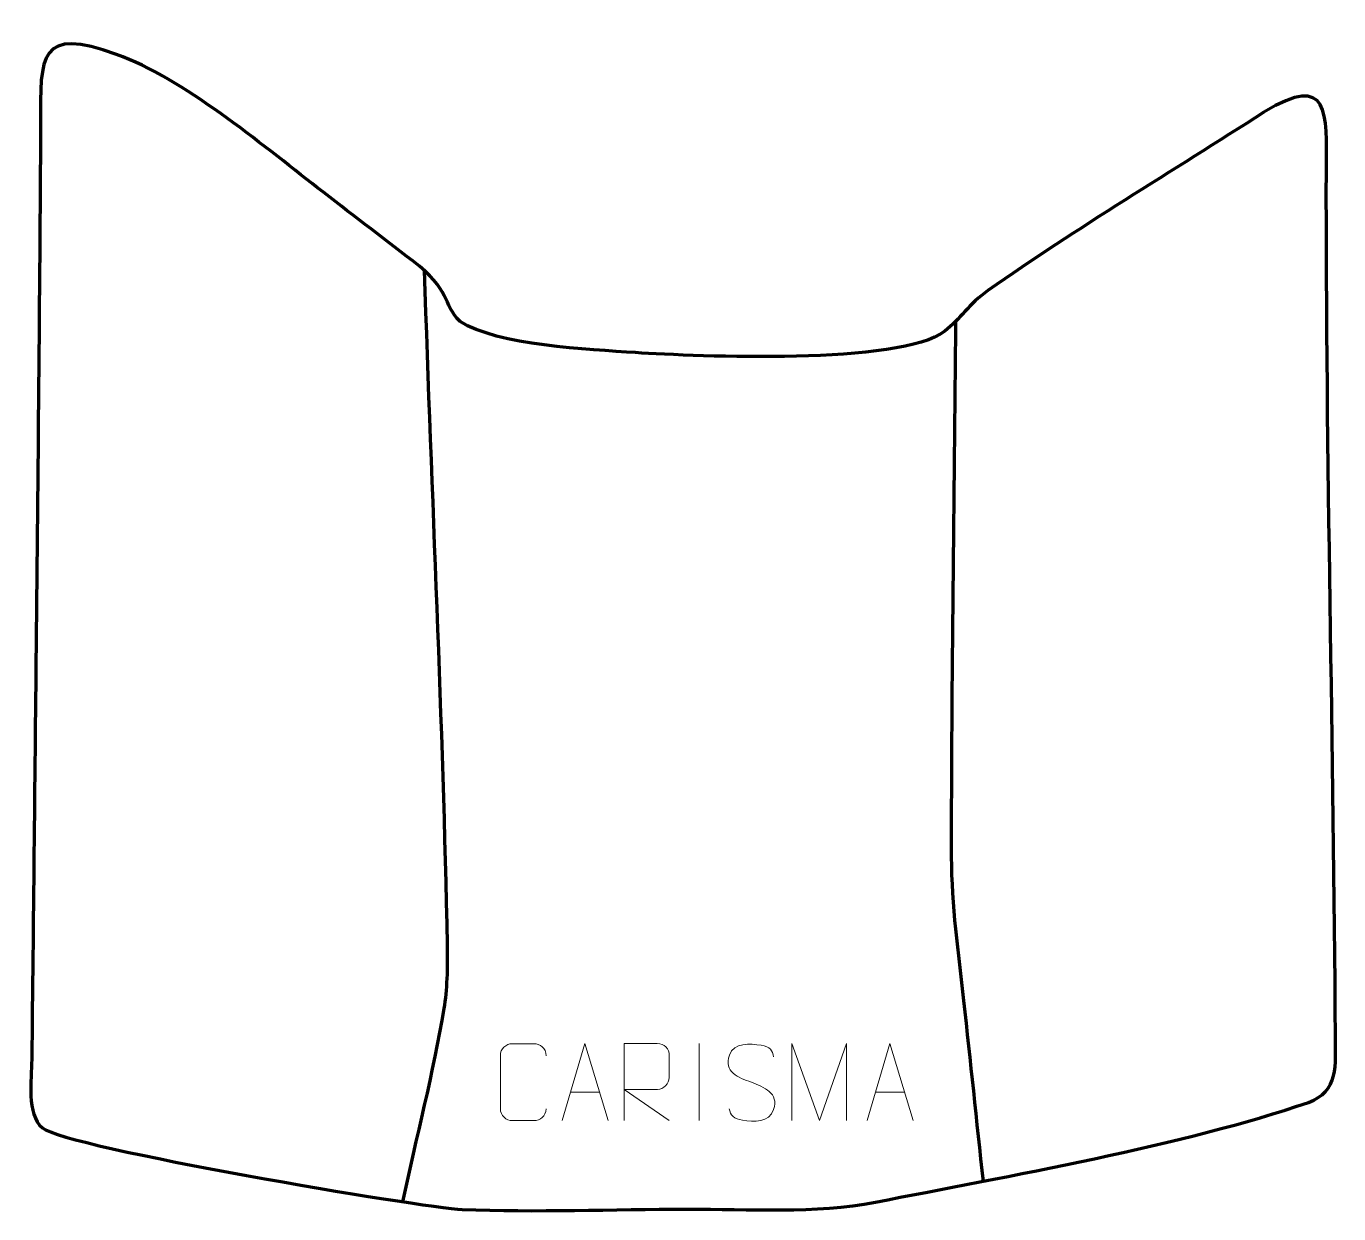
# Model space of a CAD drawing. Header units: millimetres. Extents: x 1076 to 1502, y 332 to 717.
import ezdxf

# ---------------------------------------------------------------- set-up
doc = ezdxf.new("R2010")
doc.units = ezdxf.units.MM
doc.header["$MEASUREMENT"] = 0
doc.layers.add('layer 1', color=7, linetype='Continuous', plot=False)
doc.layers.add('layer 3', color=7, linetype='Continuous')
doc.layers.add('layer 4', color=7, linetype='Continuous')

msp = doc.modelspace()

# ---------------------------------------------------------------- linework, layer by layer
at = {"layer": 'layer 1', "color": 250, "lineweight": 9}
for points, knots in [([(1244.621, 365.9323), (1244.4812, 363.6089), (1242.804, 362.1293), (1240.6563, 362.1185), (1240.6563, 362.1185), (1238.3244, 362.1189), (1235.9925, 362.1189), (1233.661, 362.1185), (1233.661, 362.1185), (1231.736, 362.0131), (1229.7639, 363.8976), (1229.7751, 365.9149), (1229.7751, 365.9149), (1229.7755, 371.685), (1229.7755, 377.4547), (1229.7751, 383.224), (1229.7751, 383.224), (1229.7793, 385.3621), (1231.526, 387.0813), (1233.6784, 387.0678), (1233.6784, 387.0678), (1236.0041, 387.0678), (1238.3302, 387.0678), (1240.6563, 387.0678), (1240.6563, 387.0678), (1242.6029, 387.1033), (1244.5943, 385.6118), (1244.621, 383.1742)], [0, 0, 0, 0, 0.125, 0.125, 0.125, 0.125, 0.25, 0.25, 0.25, 0.25, 0.375, 0.375, 0.375, 0.375, 0.5, 0.5, 0.5, 0.5, 0.625, 0.625, 0.625, 0.625, 0.75, 0.75, 0.75, 0.75, 1, 1, 1, 1]), ([(1249.7827, 362.1216), (1249.7827, 362.1216), (1257.1537, 387.0751), (1257.1537, 387.0751), (1257.1537, 387.0751), (1257.1537, 387.0751), (1264.7236, 362.1216), (1264.7236, 362.1216)], [0, 0, 0, 0, 0.33333333, 0.33333333, 0.33333333, 0.33333333, 1, 1, 1, 1]), ([(1269.9211, 362.1216), (1269.9211, 362.1216), (1269.9211, 387.0751), (1269.9211, 387.0751), (1269.9211, 387.0751), (1273.5159, 387.0751), (1277.1114, 387.0751), (1280.7066, 387.0751), (1280.7066, 387.0751), (1283.0319, 387.0374), (1284.5892, 385.5474), (1284.5851, 383.181), (1284.5851, 383.181), (1284.5847, 381.1455), (1284.5847, 378.0861), (1284.5851, 376.0501), (1284.5851, 376.0501), (1284.5786, 374.1746), (1282.7663, 372.2328), (1280.7568, 372.2137), (1280.7568, 372.2137), (1280.7568, 372.2137), (1269.9211, 372.2137), (1269.9211, 372.2137), (1269.9211, 372.2137), (1269.9211, 372.2137), (1284.5758, 362.1216), (1284.5758, 362.1216)], [0, 0, 0, 0, 0.125, 0.125, 0.125, 0.125, 0.25, 0.25, 0.25, 0.25, 0.375, 0.375, 0.375, 0.375, 0.5, 0.5, 0.5, 0.5, 0.625, 0.625, 0.625, 0.625, 0.75, 0.75, 0.75, 0.75, 1, 1, 1, 1]), ([(1311.2532, 374.5984), (1307.0049, 376.0688), (1302.0968, 377.8646), (1304.1019, 383.3849), (1304.1019, 383.3849), (1305.6054, 387.5248), (1310.819, 387.1363), (1314.4226, 386.5352), (1314.4226, 386.5352), (1317.2832, 386.058), (1318.1479, 384.8448), (1318.4585, 382.7607)], [0, 0, 0, 0, 0.25, 0.25, 0.25, 0.25, 0.5, 0.5, 0.5, 0.5, 1, 1, 1, 1]), ([(1324.4107, 362.1195), (1324.4107, 362.1195), (1324.4107, 387.0774), (1324.4107, 387.0774), (1324.4107, 387.0774), (1324.4107, 387.0774), (1333.3358, 362.1195), (1333.3358, 362.1195), (1333.3358, 362.1195), (1333.3358, 362.1195), (1342.0957, 387.0769), (1342.0957, 387.0769), (1342.0957, 387.0769), (1342.0957, 387.0769), (1342.0957, 362.1195), (1342.0957, 362.1195)], [0, 0, 0, 0, 0.2, 0.2, 0.2, 0.2, 0.4, 0.4, 0.4, 0.4, 0.6, 0.6, 0.6, 0.6, 1, 1, 1, 1]), ([(1348.7827, 362.1216), (1348.7827, 362.1216), (1356.1537, 387.0751), (1356.1537, 387.0751), (1356.1537, 387.0751), (1356.1537, 387.0751), (1363.7236, 362.1216), (1363.7236, 362.1216)], [0, 0, 0, 0, 0.33333333, 0.33333333, 0.33333333, 0.33333333, 1, 1, 1, 1]), ([(1311.2532, 374.5983), (1315.2718, 372.9516), (1320.3013, 371.0633), (1318.4673, 365.703), (1318.4673, 365.703), (1317.0075, 361.4366), (1312.0967, 361.6933), (1308.3706, 362.248), (1308.3706, 362.248), (1305.6206, 362.6578), (1304.3997, 363.8713), (1304.0217, 365.9835)], [0, 0, 0, 0, 0.25, 0.25, 0.25, 0.25, 0.5, 0.5, 0.5, 0.5, 1, 1, 1, 1])]:
    msp.add_open_spline(points, degree=3, knots=knots, dxfattribs=at)
for points in [[(1294.2532, 387.0854), (1294.2532, 387.0854), (1294.2532, 362.1113), (1294.2532, 362.1113)], [(1252.5053, 371.371), (1252.5053, 371.371), (1262.001, 371.371), (1262.001, 371.371)], [(1351.5053, 371.371), (1351.5053, 371.371), (1361.001, 371.371), (1361.001, 371.371)]]:
    msp.add_open_spline(points, degree=3, dxfattribs=at)
at = {"layer": 'layer 3', "color": 140, "lineweight": 158}
for points in [[(1198.1132, 335.7996), (1202.5486, 356.3533), (1208.1017, 377.8598), (1211.568, 398.4668), (1211.568, 398.4668), (1212.5552, 404.3353), (1212.7616, 411.5557), (1212.6173, 419.0942), (1212.6173, 419.0942), (1211.2287, 491.6178), (1207.4803, 565.166), (1205.1941, 637.8198)], [(1377.5144, 621.3352), (1377.059, 563.5265), (1376.0535, 505.4225), (1376.1221, 447.6493), (1376.1221, 447.6493), (1376.1411, 431.7088), (1378.3997, 416.7982), (1380.1244, 401.0418), (1380.1244, 401.0418), (1382.2264, 381.5022), (1384.3283, 361.9627), (1386.4303, 342.4231)]]:
    msp.add_open_spline(points, degree=3, knots=[0, 0, 0, 0, 0.25, 0.25, 0.25, 0.25, 0.5, 0.5, 0.5, 0.5, 1, 1, 1, 1], dxfattribs=at)
at = {"layer": 'layer 4', "color": 242, "lineweight": 158}
msp.add_open_spline([(1351.5553, 335.7025), (1332.0431, 331.9103), (1310.3632, 333.4671), (1290.3862, 333.4225), (1290.3862, 333.4225), (1266.4005, 333.3458), (1241.1828, 332.3699), (1217.3486, 333.3121), (1217.3486, 333.3121), (1204.6597, 333.8821), (1088.986, 353.2458), (1081.1369, 359.792), (1081.1369, 359.792), (1075.9078, 364.1532), (1077.6126, 375.4572), (1077.6852, 381.9367), (1077.6852, 381.9367), (1078.1852, 426.5863), (1078.6536, 471.2527), (1079.108, 515.9032), (1079.108, 515.9032), (1079.6766, 572.4044), (1080.234, 628.9049), (1080.5551, 685.4081), (1080.5551, 685.4081), (1080.3639, 707.5085), (1080.0951, 717.059), (1105.199, 707.9518), (1105.199, 707.9518), (1127.0668, 700.0185), (1151.7592, 679.1215), (1170.4586, 664.6911), (1170.4586, 664.6911), (1180.7511, 656.7483), (1191.0395, 648.8073), (1201.4007, 640.9538), (1201.4007, 640.9538), (1213.7558, 631.6158), (1210.9758, 626.8863), (1216.6768, 621.342), (1216.6768, 621.342), (1228.743, 613.4907), (1258.5897, 612.2521), (1273.6646, 611.201), (1273.6646, 611.201), (1293.4976, 609.9536), (1359.6842, 607.0624), (1373.9774, 618.1546), (1373.9774, 618.1546), (1379.0098, 622.06), (1381.7897, 626.8997), (1388.0206, 631.365), (1388.0206, 631.365), (1417.0661, 651.682), (1447.686, 670.0137), (1477.5436, 689.1546), (1477.5436, 689.1546), (1499.2153, 702.4224), (1497.8856, 688.6415), (1497.8405, 670.7338), (1497.8405, 670.7338), (1497.6944, 576.9113), (1500.263, 483.2902), (1500.8121, 389.5468), (1500.8121, 389.5468), (1500.8664, 380.2923), (1501.8654, 371.4506), (1492.0266, 368.035), (1492.0266, 368.035), (1452.7454, 354.3986), (1392.8835, 343.7348), (1351.5553, 335.7025)], degree=3, knots=[0, 0, 0, 0, 0.05263158, 0.05263158, 0.05263158, 0.05263158, 0.10526316, 0.10526316, 0.10526316, 0.10526316, 0.15789474, 0.15789474, 0.15789474, 0.15789474, 0.21052632, 0.21052632, 0.21052632, 0.21052632, 0.26315789, 0.26315789, 0.26315789, 0.26315789, 0.31578947, 0.31578947, 0.31578947, 0.31578947, 0.36842105, 0.36842105, 0.36842105, 0.36842105, 0.42105263, 0.42105263, 0.42105263, 0.42105263, 0.47368421, 0.47368421, 0.47368421, 0.47368421, 0.52631579, 0.52631579, 0.52631579, 0.52631579, 0.57894737, 0.57894737, 0.57894737, 0.57894737, 0.63157895, 0.63157895, 0.63157895, 0.63157895, 0.68421053, 0.68421053, 0.68421053, 0.68421053, 0.73684211, 0.73684211, 0.73684211, 0.73684211, 0.78947368, 0.78947368, 0.78947368, 0.78947368, 0.84210526, 0.84210526, 0.84210526, 0.84210526, 0.89473684, 0.89473684, 0.89473684, 0.89473684, 1, 1, 1, 1], dxfattribs=at)

doc.saveas('drawing.dxf')
